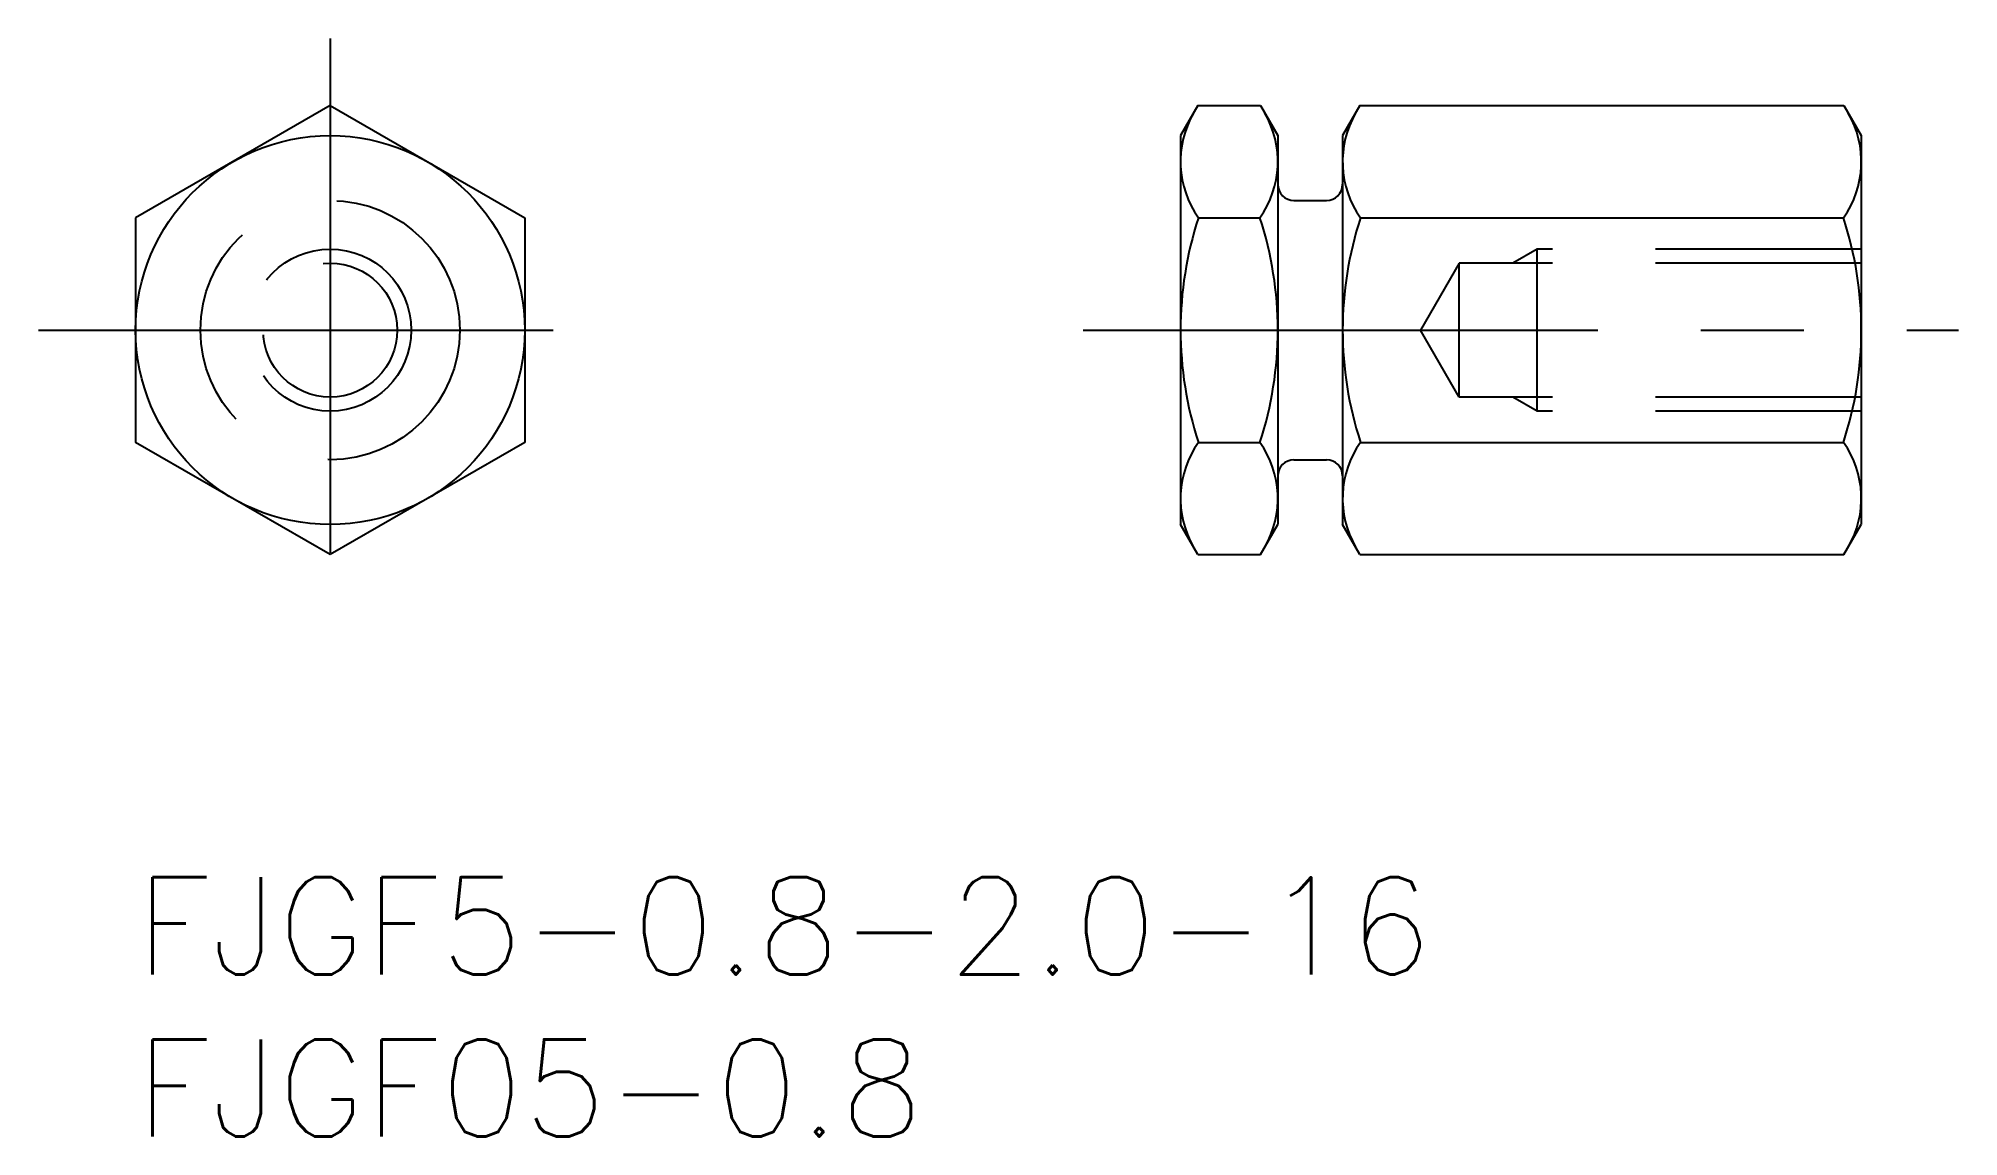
# Model space of a CAD drawing. Extents: x -3 to 56.2, y -8 to 25.9.
import ezdxf

# ---------------------------------------------------------------- set-up
doc = ezdxf.new("R2010")
doc.units = 0
doc.header["$LTSCALE"] = 0.5
doc.linetypes.add('CENTER', pattern=[50.8, 31.75, -6.35, 6.35, -6.35])
doc.linetypes.add('DASHED', pattern=[19.05, 12.7, -6.35])
for name, color, linetype in [('MSM_CENTER', 1, 'CENTER'), ('MSM_CONTINUOUS', 7, 'CONTINUOUS'), ('MSM_DASHED', 4, 'DASHED'), ('MSM_PART_NUMBER', 7, 'CONTINUOUS')]:
    doc.layers.add(name, color=color, linetype=linetype)
doc.styles.get("Standard").update_dxf_attribs({"font": 'txt.shx', "height": 3, "bigfont": 'bigfont.shx'})

# ---------------------------------------------------------------- blocks, each defined once
blk = doc.blocks.new('*U15')
at = {"layer": 'MSM_PART_NUMBER'}
blk.add_text('FJGF5-0.8-2.0-16', height=3, dxfattribs=at).set_placement((0, -3))
blk = doc.blocks.new('*U16')
at = {"layer": 'MSM_PART_NUMBER'}
blk.add_text('FJGF05-0.8', height=3, dxfattribs=at).set_placement((0, -8))

msp = doc.modelspace()

# ---------------------------------------------------------------- linework, layer by layer
at = {"layer": 'MSM_CENTER'}
for p, q in [((6, 25.884), (6, 7.884)), ((-3, 16.884), (15, 16.884)), ((29.23, 16.884), (56.23, 16.884))]:
    msp.add_line(p, q, dxfattribs=at)
at = {"layer": 'MSM_CONTINUOUS'}
for p, q in [((6, 23.812), (0, 20.348)), ((6, 23.812), (12, 20.348)), ((32.766, 23.812), (32.23, 22.884)), ((32.766, 23.812), (34.694, 23.812)), ((34.694, 23.812), (35.23, 22.884)), ((37.766, 23.812), (37.23, 22.884)), ((37.766, 23.812), (52.694, 23.812)), ((52.694, 23.812), (53.23, 22.884)), ((32.23, 22.884), (32.23, 10.884)), ((35.23, 22.884), (35.23, 10.884)), ((37.23, 22.884), (37.23, 10.884)), ((53.23, 22.884), (53.23, 10.884)), ((3, 22.08), (3, 22.08)), ((35.73, 20.884), (36.73, 20.884)), ((0, 20.348), (0, 13.42)), ((12, 20.348), (12, 13.42)), ((32.781, 20.348), (34.68, 20.348)), ((37.781, 20.348), (52.68, 20.348)), ((6, 9.955), (0, 13.42)), ((12, 13.42), (6, 9.955)), ((32.781, 13.42), (34.68, 13.42)), ((37.781, 13.42), (52.68, 13.42)), ((35.73, 12.884), (36.73, 12.884)), ((32.766, 9.955), (32.23, 10.884)), ((34.694, 9.955), (35.23, 10.884)), ((37.766, 9.955), (37.23, 10.884)), ((52.694, 9.955), (53.23, 10.884)), ((32.766, 9.955), (34.694, 9.955)), ((37.766, 9.955), (52.694, 9.955))]:
    msp.add_line(p, q, dxfattribs=at)
msp.add_circle((6, 16.884), 6, dxfattribs=at)
for centre, radius, start, end in [((35.23, 22.08), 3, 150, 215.26439), ((32.23, 22.08), 3, 324.73561, 30), ((40.23, 22.08), 3, 150, 215.26439), ((50.23, 22.08), 3, 324.73561, 30), ((35.73, 21.384), 0.5, 180, 270), ((36.73, 21.384), 0.5, 270, 0), ((43.405, 16.884), 11.174, 161.94029, 198.05971), ((24.056, 16.884), 11.174, 341.94029, 18.05971), ((48.405, 16.884), 11.174, 161.94029, 198.05971), ((42.056, 16.884), 11.174, 341.94029, 18.05971), ((35.23, 11.687), 3, 144.73562, 210), ((32.23, 11.687), 3, 330, 35.26439), ((40.23, 11.687), 3, 144.73562, 210), ((50.23, 11.687), 3, 330, 35.26439), ((35.73, 12.384), 0.5, 90, 180), ((36.73, 12.384), 0.5, 0, 90)]:
    msp.add_arc(centre, radius, start, end, dxfattribs=at)
at = {"layer": 'MSM_DASHED'}
for p, q in [((43.23, 19.384), (42.48, 18.951)), ((53.23, 19.384), (43.23, 19.384)), ((43.23, 14.384), (43.23, 19.384)), ((40.83, 18.951), (39.637, 16.884)), ((53.23, 18.951), (40.83, 18.951)), ((40.83, 14.817), (40.83, 18.951)), ((40.83, 14.817), (39.637, 16.884)), ((53.23, 14.817), (40.83, 14.817)), ((43.23, 14.384), (42.48, 14.817)), ((53.23, 14.384), (43.23, 14.384))]:
    msp.add_line(p, q, dxfattribs=at)
for radius in [4, 2.5, 2.067]:
    msp.add_circle((6, 16.884), radius, dxfattribs=at)

# ---------------------------------------------------------------- block references
at = {"layer": 'MSM_CONTINUOUS'}
for name in ['*U15', '*U16']:
    msp.add_blockref(name, (0, 0), dxfattribs=at)

doc.saveas('drawing.dxf')
